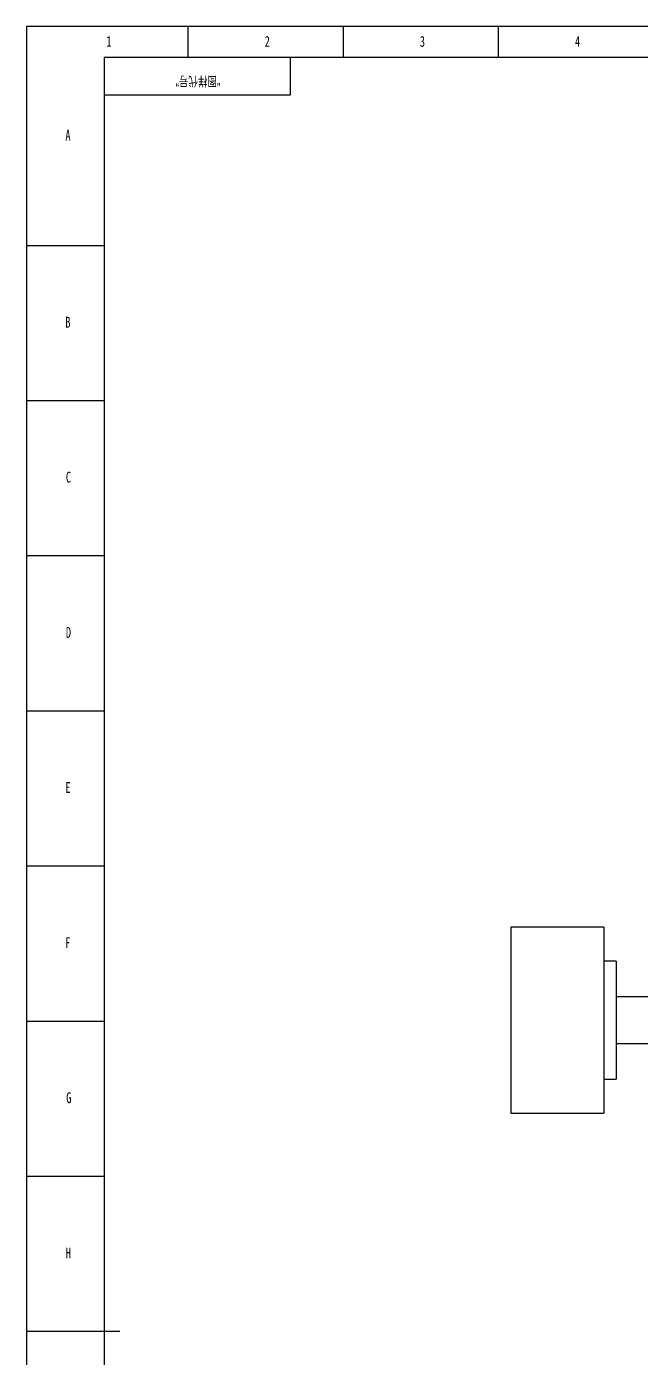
# Model space of a CAD drawing. Header units: millimetres. Extents: x 0 to 1189, y -577 to 841.
# Drawn here: x 0 to 197.8, y 412.1 to 841 of the extents above; entities that cross this region are included whole.
import ezdxf

# ---------------------------------------------------------------- set-up
doc = ezdxf.new("R2010")
doc.units = ezdxf.units.MM
for name, color, linetype in [('10', 7, 'Continuous'), ('5', 7, 'Continuous'), ('SLD-0', 7, 'Continuous')]:
    doc.layers.add(name, color=color, linetype=linetype)
doc.styles.add('SLDTEXTSTYLE0', font='TXT', dxfattribs={"width": 0.7, "bigfont": 'bigfont'})
doc.styles.add('SLDTEXTSTYLE5', font='TXT', dxfattribs={"width": 0.7})

msp = doc.modelspace()

# ---------------------------------------------------------------- linework, layer by layer
at = {"color": 7, "linetype": 'Continuous', "lineweight": 25}
for p, q in [((185.99872, 550.77804), (155.99872, 550.77804)), ((155.99872, 550.77804), (155.99872, 490.77804)), ((185.99872, 550.77804), (185.99872, 490.77804)), ((189.99872, 539.77804), (185.99872, 539.77804)), ((189.99872, 539.77804), (189.99872, 501.77804)), ((202.99872, 528.27804), (189.99872, 528.27804)), ((189.99872, 513.27804), (202.99872, 513.27804)), ((185.99872, 501.77804), (189.99872, 501.77804)), ((155.99872, 490.77804), (185.99872, 490.77804))]:
    msp.add_line(p, q, dxfattribs=at)
at = {"layer": '5', "color": 7}
for p, q in [((1189, 841), (0, 841)), ((0, 841), (0, 0))]:
    msp.add_line(p, q, dxfattribs=at)
at = {"layer": '5'}
for p, q in [((52, 841), (52, 831.0501)), ((102, 841), (102, 831.0501)), ((152, 841), (152, 831.0501)), ((0, 770.5), (25, 770.5)), ((0, 720.5), (25, 720.5)), ((0, 670.5), (25, 670.5)), ((0, 620.5), (25, 620.5)), ((0, 570.5), (25, 570.5)), ((0, 520.5), (25, 520.5)), ((0, 470.5), (25, 470.5))]:
    msp.add_line(p, q, dxfattribs=at)
at = {"layer": '5', "color": 7, "lineweight": 25}
for p, q in [((1179, 831.0501), (25, 831.0501)), ((25, 831.0501), (25, 10)), ((85, 819), (85, 831)), ((25, 819), (85, 819))]:
    msp.add_line(p, q, dxfattribs=at)
at = {"layer": '5', "lineweight": 25}
msp.add_line((0, 420.5), (30, 420.5), dxfattribs=at)

# ---------------------------------------------------------------- texts
at = {"layer": '10', "char_height": 3.5, "attachment_point": 2, "style": 'SLDTEXTSTYLE5'}
for s, insert in [('1', (26.54444, 837.98752)), ('2', (77.54444, 837.98752)), ('3', (127.54444, 837.98752)), ('4', (177.54444, 837.98752)), ('A', (13.32031, 807.73752)), ('B', (13.32031, 747.48752)), ('C', (13.48194, 697.54134)), ('D', (13.48438, 647.48752)), ('E', (13.31788, 597.54134)), ('F', (13.27899, 547.48752)), ('G', (13.59375, 497.54134)), ('H', (13.48438, 447.48752))]:
    msp.add_mtext(s, dxfattribs=dict(at, insert=insert))
at = {"layer": 'SLD-0', "insert": (55.2105, 821.73764), "char_height": 3.5, "attachment_point": 2, "rotation": 180, "style": 'SLDTEXTSTYLE0'}
msp.add_mtext('\\M+18167图样\\M+191E3\\M+18D86\\M+18168', dxfattribs=at)

doc.saveas('drawing.dxf')
